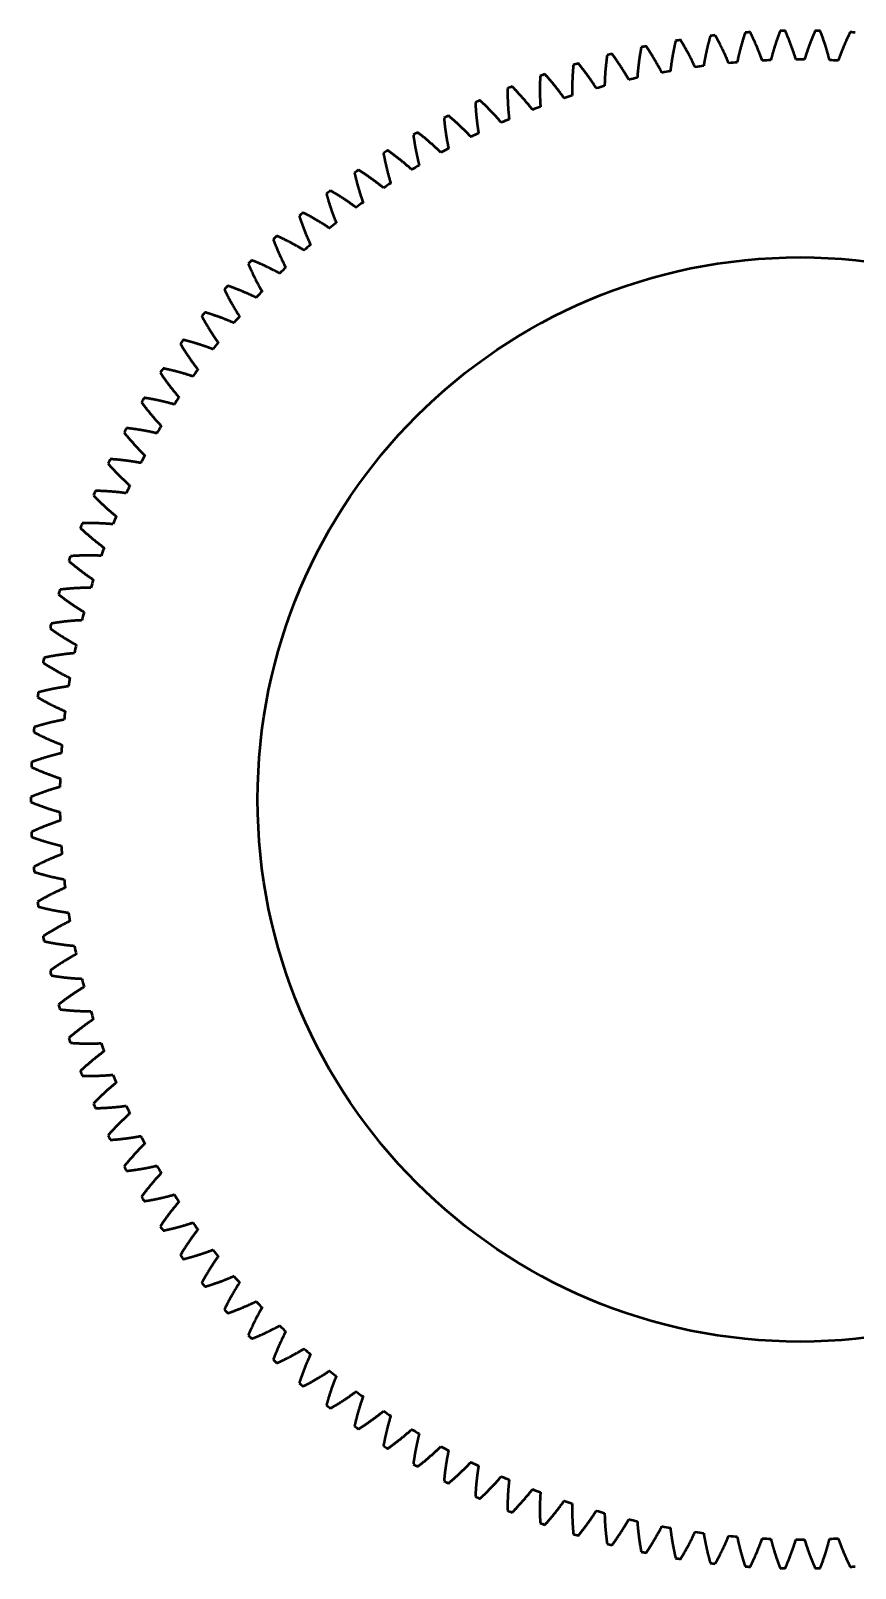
# Model space of a CAD drawing. Header units: millimetres. Extents: x 0 to 840, y 0 to 594.
# Drawn here: x 329.9 to 426.4, y 207 to 387 of the extents above; entities that cross this region are included whole.
import ezdxf

# ---------------------------------------------------------------- set-up
doc = ezdxf.new("R2010")
doc.units = ezdxf.units.MM
doc.header["$LTSCALE"] = 2
doc.layers.add('Visibile (ISO)', color=7, linetype='Continuous', lineweight=50)

msp = doc.modelspace()

# ---------------------------------------------------------------- linework, layer by layer
at = {"layer": 'Visibile (ISO)'}
msp.add_circle((420, 297), 63.5, dxfattribs=at)
for radius, start, end in [(90.05, 98.9427, 99.3182), (90.05, 96.334, 96.7095), (90.05, 93.7253, 94.1008), (90.05, 91.1166, 91.4921), (90.05, 88.5079, 88.8834), (90.05, 85.8992, 86.2747), (90.05, 104.1601, 104.5355), (90.05, 101.5514, 101.9268), (86.65, 92.2763, 92.9411), (86.65, 89.6676, 90.3324), (86.65, 87.0589, 87.7237), (90.05, 109.3775, 109.7529), (90.05, 106.7688, 107.1442), (86.65, 100.1024, 100.7672), (86.65, 97.4937, 98.1585), (86.65, 94.885, 95.5498), (90.05, 111.9862, 112.3616), (86.65, 105.3198, 105.9845), (86.65, 102.7111, 103.3759), (90.05, 114.5949, 114.9703), (86.65, 107.9285, 108.5932), (90.05, 117.2036, 117.579), (86.65, 113.1459, 113.8106), (86.65, 110.5372, 111.2019), (90.05, 119.8123, 120.1877), (86.65, 115.7546, 116.4193), (90.05, 122.421, 122.7964), (86.65, 118.3633, 119.028), (86.65, 120.972, 121.6367), (90.05, 125.0297, 125.4051), (86.65, 123.5807, 124.2454), (90.05, 127.6384, 128.0138), (90.05, 130.2471, 130.6225), (86.65, 126.1894, 126.8541), (86.65, 128.7981, 129.4628), (90.05, 132.8558, 133.2312), (86.65, 131.4068, 132.0715), (90.05, 135.4645, 135.8399), (86.65, 134.0155, 134.6802), (90.05, 138.0732, 138.4486), (86.65, 136.6241, 137.2889), (90.05, 140.6818, 141.0573), (86.65, 139.2328, 139.8976), (90.05, 143.2905, 143.666), (86.65, 141.8415, 142.5063), (90.05, 145.8992, 146.2747), (86.65, 144.4502, 145.115), (90.05, 148.5079, 148.8834), (86.65, 147.0589, 147.7237), (90.05, 151.1166, 151.4921), (86.65, 149.6676, 150.3324), (90.05, 153.7253, 154.1008), (86.65, 152.2763, 152.9411), (90.05, 156.334, 156.7095), (86.65, 154.885, 155.5498), (86.65, 157.4937, 158.1585), (90.05, 158.9427, 159.3182), (86.65, 160.1024, 160.7672), (90.05, 161.5514, 161.9268), (86.65, 162.7111, 163.3759), (90.05, 164.1601, 164.5355), (86.65, 165.3198, 165.9845), (90.05, 166.7688, 167.1442), (90.05, 169.3775, 169.7529), (86.65, 167.9285, 168.5932), (86.65, 170.5372, 171.2019), (90.05, 171.9862, 172.3616), (86.65, 173.1459, 173.8106), (90.05, 174.5949, 174.9703), (86.65, 175.7546, 176.4193), (90.05, 177.2036, 177.579), (86.65, 178.3633, 179.028), (90.05, 179.8123, 180.1877), (86.65, 180.972, 181.6367), (90.05, 182.421, 182.7964), (86.65, 183.5807, 184.2454), (90.05, 185.0297, 185.4051), (86.65, 186.1894, 186.8541), (90.05, 187.6384, 188.0138), (86.65, 188.7981, 189.4628), (90.05, 190.2471, 190.6225), (86.65, 191.4068, 192.0715), (90.05, 192.8558, 193.2312), (86.65, 194.0155, 194.6802), (90.05, 195.4645, 195.8399), (86.65, 196.6241, 197.2889), (90.05, 198.0732, 198.4486), (86.65, 199.2328, 199.8976), (90.05, 200.6818, 201.0573), (86.65, 201.8415, 202.5063), (90.05, 203.2905, 203.666), (86.65, 204.4502, 205.115), (90.05, 205.8992, 206.2747), (86.65, 207.0589, 207.7237), (90.05, 208.5079, 208.8834), (86.65, 209.6676, 210.3324), (90.05, 211.1166, 211.4921), (86.65, 212.2763, 212.9411), (90.05, 213.7253, 214.1008), (86.65, 214.885, 215.5498), (90.05, 216.334, 216.7095), (86.65, 217.4937, 218.1585), (90.05, 218.9427, 219.3182), (86.65, 220.1024, 220.7672), (86.65, 222.7111, 223.3759), (90.05, 221.5514, 221.9268), (90.05, 224.1601, 224.5355), (86.65, 225.3198, 225.9845), (86.65, 227.9285, 228.5932), (90.05, 226.7688, 227.1442), (86.65, 230.5372, 231.2019), (90.05, 229.3775, 229.7529), (86.65, 233.1459, 233.8106), (90.05, 231.9862, 232.3616), (86.65, 235.7546, 236.4193), (90.05, 234.5949, 234.9703), (86.65, 238.3633, 239.028), (90.05, 237.2036, 237.579), (86.65, 240.972, 241.6367), (90.05, 239.8123, 240.1877), (86.65, 243.5807, 244.2454), (90.05, 242.421, 242.7964), (86.65, 246.1894, 246.8541), (86.65, 248.7981, 249.4628), (90.05, 245.0297, 245.4051), (86.65, 251.4068, 252.0715), (90.05, 247.6384, 248.0138), (86.65, 254.0155, 254.6802), (86.65, 256.6241, 257.2889), (90.05, 250.2471, 250.6225), (90.05, 252.8558, 253.2312), (86.65, 259.2328, 259.8976), (86.65, 261.8415, 262.5063), (86.65, 264.4502, 265.115), (90.05, 255.4645, 255.8399), (90.05, 258.0732, 258.4486), (86.65, 267.0589, 267.7237), (86.65, 269.6676, 270.3324), (86.65, 272.2763, 272.9411), (90.05, 260.6818, 261.0573), (90.05, 263.2905, 263.666), (90.05, 265.8992, 266.2747), (90.05, 273.7253, 274.1008), (90.05, 268.5079, 268.8834), (90.05, 271.1166, 271.4921)]:
    msp.add_arc((420, 297), radius, start, end, dxfattribs=at)
for points, knots in [([(405.42, 385.86), (405.25, 385.12), (405.06, 384.23), (404.92, 383.34), (404.82, 382.45), (404.8, 382.31)], [0, 0, 0, 0, 0, 0.4208157, 0.5012693, 0.5012693, 0.5012693, 0.5012693, 0.5012693]), ([(407.7, 382.77), (407.64, 382.9), (407.27, 383.72), (406.85, 384.52), (406.4, 385.3), (406, 385.96)], [0.4987307, 0.4987307, 0.4987307, 0.4987307, 0.4987307, 0.5791843, 1, 1, 1, 1, 1]), ([(409.48, 386.44), (409.27, 385.7), (409.05, 384.82), (408.87, 383.94), (408.72, 383.05), (408.7, 382.91)], [0, 0, 0, 0, 0, 0.4208157, 0.5012693, 0.5012693, 0.5012693, 0.5012693, 0.5012693]), ([(411.62, 383.24), (411.57, 383.38), (411.23, 384.21), (410.85, 385.02), (410.43, 385.83), (410.07, 386.5)], [0.4987307, 0.4987307, 0.4987307, 0.4987307, 0.4987307, 0.5791843, 1, 1, 1, 1, 1]), ([(413.56, 386.82), (413.32, 386.1), (413.06, 385.23), (412.83, 384.35), (412.65, 383.48), (412.62, 383.34)], [0, 0, 0, 0, 0, 0.4208157, 0.5012693, 0.5012693, 0.5012693, 0.5012693, 0.5012693]), ([(415.55, 383.54), (415.51, 383.67), (415.21, 384.51), (414.87, 385.35), (414.49, 386.17), (414.15, 386.86)], [0.4987307, 0.4987307, 0.4987307, 0.4987307, 0.4987307, 0.5791843, 1, 1, 1, 1, 1]), ([(417.66, 387.02), (417.38, 386.31), (417.08, 385.45), (416.82, 384.59), (416.59, 383.72), (416.56, 383.58)], [0, 0, 0, 0, 0, 0.4208157, 0.5012693, 0.5012693, 0.5012693, 0.5012693, 0.5012693]), ([(419.5, 383.65), (419.46, 383.79), (419.19, 384.64), (418.89, 385.49), (418.55, 386.33), (418.25, 387.03)], [0.4987307, 0.4987307, 0.4987307, 0.4987307, 0.4987307, 0.5791843, 1, 1, 1, 1, 1]), ([(421.75, 387.03), (421.45, 386.33), (421.11, 385.49), (420.81, 384.64), (420.54, 383.79), (420.5, 383.65)], [0, 0, 0, 0, 0, 0.4208157, 0.5012693, 0.5012693, 0.5012693, 0.5012693, 0.5012693]), ([(423.44, 383.58), (423.41, 383.72), (423.18, 384.59), (422.92, 385.45), (422.62, 386.31), (422.34, 387.02)], [0.4987307, 0.4987307, 0.4987307, 0.4987307, 0.4987307, 0.5791843, 1, 1, 1, 1, 1]), ([(425.85, 386.86), (425.51, 386.17), (425.13, 385.35), (424.79, 384.51), (424.49, 383.67), (424.45, 383.54)], [0, 0, 0, 0, 0, 0.4208157, 0.5012693, 0.5012693, 0.5012693, 0.5012693, 0.5012693]), ([(397.4, 384.17), (397.29, 383.41), (397.19, 382.51), (397.13, 381.61), (397.11, 380.71), (397.11, 380.57)], [0, 0, 0, 0, 0, 0.4208157, 0.5012693, 0.5012693, 0.5012693, 0.5012693, 0.5012693]), ([(399.95, 381.3), (399.88, 381.42), (399.43, 382.2), (398.95, 382.96), (398.43, 383.7), (397.97, 384.32)], [0.4987307, 0.4987307, 0.4987307, 0.4987307, 0.4987307, 0.5791843, 1, 1, 1, 1, 1]), ([(401.39, 385.11), (401.25, 384.36), (401.11, 383.46), (401.01, 382.56), (400.94, 381.67), (400.93, 381.53)], [0, 0, 0, 0, 0, 0.4208157, 0.5012693, 0.5012693, 0.5012693, 0.5012693, 0.5012693]), ([(403.81, 382.12), (403.75, 382.25), (403.33, 383.05), (402.88, 383.83), (402.39, 384.59), (401.97, 385.23)], [0.4987307, 0.4987307, 0.4987307, 0.4987307, 0.4987307, 0.5791843, 1, 1, 1, 1, 1]), ([(389.57, 381.75), (389.53, 380.99), (389.51, 380.08), (389.53, 379.18), (389.59, 378.29), (389.6, 378.14)], [0, 0, 0, 0, 0, 0.4208157, 0.5012693, 0.5012693, 0.5012693, 0.5012693, 0.5012693]), ([(392.37, 379.13), (392.29, 379.25), (391.77, 379.98), (391.22, 380.69), (390.63, 381.38), (390.12, 381.95)], [0.4987307, 0.4987307, 0.4987307, 0.4987307, 0.4987307, 0.5791843, 1, 1, 1, 1, 1]), ([(393.45, 383.05), (393.38, 382.29), (393.32, 381.38), (393.3, 380.48), (393.32, 379.59), (393.33, 379.44)], [0, 0, 0, 0, 0, 0.4208157, 0.5012693, 0.5012693, 0.5012693, 0.5012693, 0.5012693]), ([(396.14, 380.3), (396.06, 380.42), (395.58, 381.17), (395.06, 381.91), (394.5, 382.63), (394.02, 383.22)], [0.4987307, 0.4987307, 0.4987307, 0.4987307, 0.4987307, 0.5791843, 1, 1, 1, 1, 1]), ([(385.74, 380.28), (385.74, 379.52), (385.76, 378.61), (385.82, 377.71), (385.92, 376.82), (385.94, 376.68)], [0, 0, 0, 0, 0, 0.4208157, 0.5012693, 0.5012693, 0.5012693, 0.5012693, 0.5012693]), ([(388.66, 377.78), (388.58, 377.9), (388.02, 378.61), (387.44, 379.29), (386.82, 379.96), (386.29, 380.5)], [0.4987307, 0.4987307, 0.4987307, 0.4987307, 0.4987307, 0.5791843, 1, 1, 1, 1, 1]), ([(381.98, 378.63), (382.02, 377.87), (382.08, 376.96), (382.19, 376.07), (382.33, 375.18), (382.35, 375.04)], [0, 0, 0, 0, 0, 0.4208157, 0.5012693, 0.5012693, 0.5012693, 0.5012693, 0.5012693]), ([(385.02, 376.27), (384.93, 376.38), (384.34, 377.07), (383.73, 377.72), (383.08, 378.36), (382.52, 378.88)], [0.4987307, 0.4987307, 0.4987307, 0.4987307, 0.4987307, 0.5791843, 1, 1, 1, 1, 1]), ([(378.31, 376.82), (378.38, 376.06), (378.48, 375.16), (378.63, 374.27), (378.81, 373.39), (378.84, 373.25)], [0, 0, 0, 0, 0, 0.4208157, 0.5012693, 0.5012693, 0.5012693, 0.5012693, 0.5012693]), ([(381.45, 374.6), (381.35, 374.71), (380.74, 375.36), (380.09, 375.99), (379.42, 376.6), (378.83, 377.09)], [0.4987307, 0.4987307, 0.4987307, 0.4987307, 0.4987307, 0.5791843, 1, 1, 1, 1, 1]), ([(374.72, 374.84), (374.82, 374.08), (374.97, 373.18), (375.15, 372.3), (375.37, 371.43), (375.41, 371.3)], [0, 0, 0, 0, 0, 0.4208157, 0.5012693, 0.5012693, 0.5012693, 0.5012693, 0.5012693]), ([(377.95, 372.77), (377.85, 372.87), (377.21, 373.49), (376.54, 374.09), (375.83, 374.67), (375.23, 375.13)], [0.4987307, 0.4987307, 0.4987307, 0.4987307, 0.4987307, 0.5791843, 1, 1, 1, 1, 1]), ([(374.55, 370.77), (374.44, 370.87), (373.77, 371.46), (373.07, 372.03), (372.35, 372.57), (371.72, 373.02)], [0.4987307, 0.4987307, 0.4987307, 0.4987307, 0.4987307, 0.5791843, 1, 1, 1, 1, 1]), ([(371.22, 372.7), (371.36, 371.95), (371.55, 371.06), (371.77, 370.18), (372.03, 369.33), (372.07, 369.19)], [0, 0, 0, 0, 0, 0.4208157, 0.5012693, 0.5012693, 0.5012693, 0.5012693, 0.5012693]), ([(367.83, 370.4), (368, 369.65), (368.23, 368.77), (368.49, 367.91), (368.79, 367.07), (368.84, 366.93)], [0, 0, 0, 0, 0, 0.4208157, 0.5012693, 0.5012693, 0.5012693, 0.5012693, 0.5012693]), ([(371.24, 368.63), (371.13, 368.72), (370.43, 369.28), (369.71, 369.82), (368.95, 370.33), (368.31, 370.74)], [0.4987307, 0.4987307, 0.4987307, 0.4987307, 0.4987307, 0.5791843, 1, 1, 1, 1, 1]), ([(364.54, 367.95), (364.75, 367.21), (365.01, 366.34), (365.32, 365.49), (365.65, 364.66), (365.71, 364.53)], [0, 0, 0, 0, 0, 0.4208157, 0.5012693, 0.5012693, 0.5012693, 0.5012693, 0.5012693]), ([(368.03, 366.33), (367.91, 366.42), (367.19, 366.95), (366.45, 367.46), (365.67, 367.93), (365.01, 368.31)], [0.4987307, 0.4987307, 0.4987307, 0.4987307, 0.4987307, 0.5791843, 1, 1, 1, 1, 1]), ([(364.93, 363.9), (364.81, 363.98), (364.06, 364.48), (363.29, 364.95), (362.5, 365.38), (361.82, 365.73)], [0.4987307, 0.4987307, 0.4987307, 0.4987307, 0.4987307, 0.5791843, 1, 1, 1, 1, 1]), ([(361.37, 365.35), (361.61, 364.62), (361.91, 363.77), (362.25, 362.93), (362.63, 362.12), (362.69, 361.99)], [0, 0, 0, 0, 0, 0.4208157, 0.5012693, 0.5012693, 0.5012693, 0.5012693, 0.5012693]), ([(358.32, 362.61), (358.59, 361.9), (358.94, 361.06), (359.31, 360.24), (359.72, 359.44), (359.79, 359.31)], [0, 0, 0, 0, 0, 0.4208157, 0.5012693, 0.5012693, 0.5012693, 0.5012693, 0.5012693]), ([(361.94, 361.32), (361.82, 361.4), (361.05, 361.86), (360.26, 362.29), (359.45, 362.69), (358.75, 363.01)], [0.4987307, 0.4987307, 0.4987307, 0.4987307, 0.4987307, 0.5791843, 1, 1, 1, 1, 1]), ([(359.07, 358.61), (358.95, 358.68), (358.16, 359.11), (357.35, 359.51), (356.52, 359.87), (355.81, 360.16)], [0.4987307, 0.4987307, 0.4987307, 0.4987307, 0.4987307, 0.5791843, 1, 1, 1, 1, 1]), ([(355.4, 359.74), (355.7, 359.03), (356.08, 358.21), (356.5, 357.41), (356.94, 356.63), (357.02, 356.51)], [0, 0, 0, 0, 0, 0.4208157, 0.5012693, 0.5012693, 0.5012693, 0.5012693, 0.5012693]), ([(352.61, 356.73), (352.94, 356.04), (353.36, 355.24), (353.81, 354.46), (354.3, 353.7), (354.37, 353.58)], [0, 0, 0, 0, 0, 0.4208157, 0.5012693, 0.5012693, 0.5012693, 0.5012693, 0.5012693]), ([(356.33, 355.77), (356.2, 355.84), (355.4, 356.23), (354.57, 356.59), (353.72, 356.92), (353, 357.17)], [0.4987307, 0.4987307, 0.4987307, 0.4987307, 0.4987307, 0.5791843, 1, 1, 1, 1, 1]), ([(349.96, 353.6), (350.33, 352.93), (350.78, 352.14), (351.27, 351.39), (351.78, 350.65), (351.87, 350.54)], [0, 0, 0, 0, 0, 0.4208157, 0.5012693, 0.5012693, 0.5012693, 0.5012693, 0.5012693]), ([(353.72, 352.82), (353.59, 352.87), (352.77, 353.23), (351.93, 353.55), (351.06, 353.84), (350.33, 354.06)], [0.4987307, 0.4987307, 0.4987307, 0.4987307, 0.4987307, 0.5791843, 1, 1, 1, 1, 1]), ([(347.46, 350.36), (347.85, 349.7), (348.34, 348.94), (348.86, 348.2), (349.41, 347.49), (349.5, 347.38)], [0, 0, 0, 0, 0, 0.4208157, 0.5012693, 0.5012693, 0.5012693, 0.5012693, 0.5012693]), ([(351.25, 349.74), (351.12, 349.79), (350.28, 350.11), (349.42, 350.39), (348.55, 350.64), (347.81, 350.83)], [0.4987307, 0.4987307, 0.4987307, 0.4987307, 0.4987307, 0.5791843, 1, 1, 1, 1, 1]), ([(345.1, 347), (345.53, 346.36), (346.05, 345.62), (346.61, 344.91), (347.19, 344.23), (347.28, 344.12)], [0, 0, 0, 0, 0, 0.4208157, 0.5012693, 0.5012693, 0.5012693, 0.5012693, 0.5012693]), ([(348.92, 346.56), (348.78, 346.6), (347.93, 346.88), (347.07, 347.13), (346.18, 347.33), (345.43, 347.49)], [0.4987307, 0.4987307, 0.4987307, 0.4987307, 0.4987307, 0.5791843, 1, 1, 1, 1, 1]), ([(346.74, 343.27), (346.6, 343.31), (345.74, 343.55), (344.86, 343.76), (343.97, 343.92), (343.21, 344.04)], [0.4987307, 0.4987307, 0.4987307, 0.4987307, 0.4987307, 0.5791843, 1, 1, 1, 1, 1]), ([(342.9, 343.54), (343.36, 342.92), (343.92, 342.21), (344.5, 341.52), (345.11, 340.86), (345.21, 340.76)], [0, 0, 0, 0, 0, 0.4208157, 0.5012693, 0.5012693, 0.5012693, 0.5012693, 0.5012693]), ([(344.71, 339.89), (344.57, 339.92), (343.7, 340.12), (342.81, 340.29), (341.91, 340.41), (341.15, 340.5)], [0.4987307, 0.4987307, 0.4987307, 0.4987307, 0.4987307, 0.5791843, 1, 1, 1, 1, 1]), ([(340.87, 339.98), (341.35, 339.39), (341.94, 338.7), (342.55, 338.04), (343.19, 337.41), (343.3, 337.31)], [0, 0, 0, 0, 0, 0.4208157, 0.5012693, 0.5012693, 0.5012693, 0.5012693, 0.5012693]), ([(342.83, 336.42), (342.69, 336.44), (341.81, 336.6), (340.92, 336.73), (340.02, 336.81), (339.25, 336.86)], [0.4987307, 0.4987307, 0.4987307, 0.4987307, 0.4987307, 0.5791843, 1, 1, 1, 1, 1]), ([(338.99, 336.33), (339.5, 335.76), (340.12, 335.1), (340.77, 334.47), (341.43, 333.87), (341.54, 333.78)], [0, 0, 0, 0, 0, 0.4208157, 0.5012693, 0.5012693, 0.5012693, 0.5012693, 0.5012693]), ([(341.12, 332.86), (340.98, 332.89), (340.09, 333.01), (339.19, 333.09), (338.29, 333.13), (337.52, 333.15)], [0.4987307, 0.4987307, 0.4987307, 0.4987307, 0.4987307, 0.5791843, 1, 1, 1, 1, 1]), ([(337.29, 332.61), (337.82, 332.06), (338.47, 331.42), (339.14, 330.82), (339.84, 330.26), (339.95, 330.17)], [0, 0, 0, 0, 0, 0.4208157, 0.5012693, 0.5012693, 0.5012693, 0.5012693, 0.5012693]), ([(335.75, 328.8), (336.31, 328.28), (336.99, 327.68), (337.69, 327.11), (338.41, 326.58), (338.52, 326.49)], [0, 0, 0, 0, 0, 0.4208157, 0.5012693, 0.5012693, 0.5012693, 0.5012693, 0.5012693]), ([(339.57, 329.24), (339.43, 329.25), (338.54, 329.33), (337.63, 329.37), (336.73, 329.37), (335.96, 329.36)], [0.4987307, 0.4987307, 0.4987307, 0.4987307, 0.4987307, 0.5791843, 1, 1, 1, 1, 1]), ([(334.39, 324.94), (334.97, 324.44), (335.68, 323.87), (336.4, 323.33), (337.15, 322.83), (337.26, 322.75)], [0, 0, 0, 0, 0, 0.4208157, 0.5012693, 0.5012693, 0.5012693, 0.5012693, 0.5012693]), ([(338.19, 325.54), (338.04, 325.55), (337.15, 325.59), (336.25, 325.59), (335.34, 325.55), (334.58, 325.5)], [0.4987307, 0.4987307, 0.4987307, 0.4987307, 0.4987307, 0.5791843, 1, 1, 1, 1, 1]), ([(333.21, 321.01), (333.81, 320.54), (334.54, 320), (335.29, 319.5), (336.06, 319.03), (336.18, 318.96)], [0, 0, 0, 0, 0, 0.4208157, 0.5012693, 0.5012693, 0.5012693, 0.5012693, 0.5012693]), ([(336.97, 321.79), (336.83, 321.79), (335.93, 321.79), (335.03, 321.75), (334.13, 321.67), (333.37, 321.58)], [0.4987307, 0.4987307, 0.4987307, 0.4987307, 0.4987307, 0.5791843, 1, 1, 1, 1, 1]), ([(332.21, 317.04), (332.83, 316.59), (333.58, 316.09), (334.35, 315.62), (335.14, 315.19), (335.27, 315.12)], [0, 0, 0, 0, 0, 0.4208157, 0.5012693, 0.5012693, 0.5012693, 0.5012693, 0.5012693]), ([(335.93, 317.99), (335.79, 317.98), (334.89, 317.94), (333.99, 317.86), (333.09, 317.73), (332.34, 317.61)], [0.4987307, 0.4987307, 0.4987307, 0.4987307, 0.4987307, 0.5791843, 1, 1, 1, 1, 1]), ([(335.06, 314.14), (334.92, 314.12), (334.03, 314.04), (333.13, 313.92), (332.24, 313.76), (331.49, 313.6)], [0.4987307, 0.4987307, 0.4987307, 0.4987307, 0.4987307, 0.5791843, 1, 1, 1, 1, 1]), ([(331.38, 313.02), (332.03, 312.61), (332.81, 312.14), (333.6, 311.7), (334.4, 311.31), (334.53, 311.25)], [0, 0, 0, 0, 0, 0.4208157, 0.5012693, 0.5012693, 0.5012693, 0.5012693, 0.5012693]), ([(334.37, 310.25), (334.23, 310.23), (333.34, 310.11), (332.45, 309.95), (331.57, 309.74), (330.83, 309.55)], [0.4987307, 0.4987307, 0.4987307, 0.4987307, 0.4987307, 0.5791843, 1, 1, 1, 1, 1]), ([(330.75, 308.97), (331.41, 308.59), (332.21, 308.15), (333.02, 307.76), (333.84, 307.4), (333.97, 307.34)], [0, 0, 0, 0, 0, 0.4208157, 0.5012693, 0.5012693, 0.5012693, 0.5012693, 0.5012693]), ([(333.86, 306.34), (333.71, 306.32), (332.83, 306.15), (331.95, 305.95), (331.08, 305.71), (330.35, 305.48)], [0.4987307, 0.4987307, 0.4987307, 0.4987307, 0.4987307, 0.5791843, 1, 1, 1, 1, 1]), ([(330.29, 304.9), (330.97, 304.54), (331.79, 304.14), (332.62, 303.79), (333.45, 303.46), (333.59, 303.41)], [0, 0, 0, 0, 0, 0.4208157, 0.5012693, 0.5012693, 0.5012693, 0.5012693, 0.5012693]), ([(330.03, 300.8), (330.72, 300.48), (331.56, 300.12), (332.4, 299.8), (333.25, 299.52), (333.39, 299.47)], [0, 0, 0, 0, 0, 0.4208157, 0.5012693, 0.5012693, 0.5012693, 0.5012693, 0.5012693]), ([(333.52, 302.41), (333.38, 302.38), (332.51, 302.18), (331.64, 301.93), (330.78, 301.65), (330.06, 301.39)], [0.4987307, 0.4987307, 0.4987307, 0.4987307, 0.4987307, 0.5791843, 1, 1, 1, 1, 1]), ([(333.36, 298.47), (333.22, 298.43), (332.36, 298.19), (331.51, 297.91), (330.66, 297.58), (329.95, 297.3)], [0.4987307, 0.4987307, 0.4987307, 0.4987307, 0.4987307, 0.5791843, 1, 1, 1, 1, 1]), ([(329.95, 296.7), (330.66, 296.42), (331.51, 296.09), (332.36, 295.81), (333.22, 295.57), (333.36, 295.53)], [0, 0, 0, 0, 0, 0.4208157, 0.5012693, 0.5012693, 0.5012693, 0.5012693, 0.5012693]), ([(333.39, 294.53), (333.25, 294.48), (332.4, 294.2), (331.56, 293.88), (330.72, 293.52), (330.03, 293.2)], [0.4987307, 0.4987307, 0.4987307, 0.4987307, 0.4987307, 0.5791843, 1, 1, 1, 1, 1]), ([(330.06, 292.61), (330.78, 292.35), (331.64, 292.07), (332.51, 291.82), (333.38, 291.62), (333.52, 291.59)], [0, 0, 0, 0, 0, 0.4208157, 0.5012693, 0.5012693, 0.5012693, 0.5012693, 0.5012693]), ([(333.59, 290.59), (333.45, 290.54), (332.62, 290.21), (331.79, 289.86), (330.97, 289.46), (330.29, 289.1)], [0.4987307, 0.4987307, 0.4987307, 0.4987307, 0.4987307, 0.5791843, 1, 1, 1, 1, 1]), ([(330.35, 288.52), (331.08, 288.29), (331.95, 288.05), (332.83, 287.85), (333.71, 287.68), (333.86, 287.66)], [0, 0, 0, 0, 0, 0.4208157, 0.5012693, 0.5012693, 0.5012693, 0.5012693, 0.5012693]), ([(333.97, 286.66), (333.84, 286.6), (333.02, 286.24), (332.21, 285.85), (331.41, 285.41), (330.75, 285.03)], [0.4987307, 0.4987307, 0.4987307, 0.4987307, 0.4987307, 0.5791843, 1, 1, 1, 1, 1]), ([(330.83, 284.45), (331.57, 284.26), (332.45, 284.05), (333.34, 283.89), (334.23, 283.77), (334.37, 283.75)], [0, 0, 0, 0, 0, 0.4208157, 0.5012693, 0.5012693, 0.5012693, 0.5012693, 0.5012693]), ([(334.53, 282.75), (334.4, 282.69), (333.6, 282.3), (332.81, 281.86), (332.03, 281.39), (331.38, 280.98)], [0.4987307, 0.4987307, 0.4987307, 0.4987307, 0.4987307, 0.5791843, 1, 1, 1, 1, 1]), ([(331.49, 280.4), (332.24, 280.24), (333.13, 280.08), (334.03, 279.96), (334.92, 279.88), (335.06, 279.86)], [0, 0, 0, 0, 0, 0.4208157, 0.5012693, 0.5012693, 0.5012693, 0.5012693, 0.5012693]), ([(335.27, 278.88), (335.14, 278.81), (334.35, 278.38), (333.58, 277.91), (332.83, 277.41), (332.21, 276.96)], [0.4987307, 0.4987307, 0.4987307, 0.4987307, 0.4987307, 0.5791843, 1, 1, 1, 1, 1]), ([(332.34, 276.39), (333.09, 276.27), (333.99, 276.14), (334.89, 276.06), (335.79, 276.02), (335.93, 276.01)], [0, 0, 0, 0, 0, 0.4208157, 0.5012693, 0.5012693, 0.5012693, 0.5012693, 0.5012693]), ([(336.18, 275.04), (336.06, 274.97), (335.29, 274.5), (334.54, 274), (333.81, 273.46), (333.21, 272.99)], [0.4987307, 0.4987307, 0.4987307, 0.4987307, 0.4987307, 0.5791843, 1, 1, 1, 1, 1]), ([(333.37, 272.42), (334.13, 272.33), (335.03, 272.25), (335.93, 272.21), (336.83, 272.21), (336.97, 272.21)], [0, 0, 0, 0, 0, 0.4208157, 0.5012693, 0.5012693, 0.5012693, 0.5012693, 0.5012693]), ([(337.26, 271.25), (337.15, 271.17), (336.4, 270.67), (335.68, 270.13), (334.97, 269.56), (334.39, 269.06)], [0.4987307, 0.4987307, 0.4987307, 0.4987307, 0.4987307, 0.5791843, 1, 1, 1, 1, 1]), ([(334.58, 268.5), (335.34, 268.45), (336.25, 268.41), (337.15, 268.41), (338.04, 268.45), (338.19, 268.46)], [0, 0, 0, 0, 0, 0.4208157, 0.5012693, 0.5012693, 0.5012693, 0.5012693, 0.5012693]), ([(338.52, 267.51), (338.41, 267.42), (337.69, 266.89), (336.99, 266.32), (336.31, 265.72), (335.75, 265.2)], [0.4987307, 0.4987307, 0.4987307, 0.4987307, 0.4987307, 0.5791843, 1, 1, 1, 1, 1]), ([(335.96, 264.64), (336.73, 264.63), (337.63, 264.63), (338.54, 264.67), (339.43, 264.75), (339.57, 264.76)], [0, 0, 0, 0, 0, 0.4208157, 0.5012693, 0.5012693, 0.5012693, 0.5012693, 0.5012693]), ([(339.95, 263.83), (339.84, 263.74), (339.14, 263.18), (338.47, 262.58), (337.82, 261.94), (337.29, 261.39)], [0.4987307, 0.4987307, 0.4987307, 0.4987307, 0.4987307, 0.5791843, 1, 1, 1, 1, 1]), ([(337.52, 260.85), (338.29, 260.87), (339.19, 260.91), (340.09, 260.99), (340.98, 261.11), (341.12, 261.14)], [0, 0, 0, 0, 0, 0.4208157, 0.5012693, 0.5012693, 0.5012693, 0.5012693, 0.5012693]), ([(341.54, 260.22), (341.43, 260.13), (340.77, 259.53), (340.12, 258.9), (339.5, 258.24), (338.99, 257.67)], [0.4987307, 0.4987307, 0.4987307, 0.4987307, 0.4987307, 0.5791843, 1, 1, 1, 1, 1]), ([(339.25, 257.14), (340.02, 257.19), (340.92, 257.27), (341.81, 257.4), (342.69, 257.56), (342.83, 257.58)], [0, 0, 0, 0, 0, 0.4208157, 0.5012693, 0.5012693, 0.5012693, 0.5012693, 0.5012693]), ([(343.3, 256.69), (343.19, 256.59), (342.55, 255.96), (341.94, 255.3), (341.35, 254.61), (340.87, 254.02)], [0.4987307, 0.4987307, 0.4987307, 0.4987307, 0.4987307, 0.5791843, 1, 1, 1, 1, 1]), ([(341.15, 253.5), (341.91, 253.59), (342.81, 253.71), (343.7, 253.88), (344.57, 254.08), (344.71, 254.11)], [0, 0, 0, 0, 0, 0.4208157, 0.5012693, 0.5012693, 0.5012693, 0.5012693, 0.5012693]), ([(345.21, 253.24), (345.11, 253.14), (344.5, 252.48), (343.92, 251.79), (343.36, 251.08), (342.9, 250.46)], [0.4987307, 0.4987307, 0.4987307, 0.4987307, 0.4987307, 0.5791843, 1, 1, 1, 1, 1]), ([(343.21, 249.96), (343.97, 250.08), (344.86, 250.24), (345.74, 250.45), (346.6, 250.69), (346.74, 250.73)], [0, 0, 0, 0, 0, 0.4208157, 0.5012693, 0.5012693, 0.5012693, 0.5012693, 0.5012693]), ([(347.28, 249.88), (347.19, 249.77), (346.61, 249.09), (346.05, 248.38), (345.53, 247.64), (345.1, 247)], [0.4987307, 0.4987307, 0.4987307, 0.4987307, 0.4987307, 0.5791843, 1, 1, 1, 1, 1]), ([(345.43, 246.51), (346.18, 246.67), (347.07, 246.87), (347.93, 247.12), (348.78, 247.4), (348.92, 247.44)], [0, 0, 0, 0, 0, 0.4208157, 0.5012693, 0.5012693, 0.5012693, 0.5012693, 0.5012693]), ([(349.5, 246.62), (349.41, 246.51), (348.86, 245.8), (348.34, 245.06), (347.85, 244.3), (347.46, 243.64)], [0.4987307, 0.4987307, 0.4987307, 0.4987307, 0.4987307, 0.5791843, 1, 1, 1, 1, 1]), ([(347.81, 243.17), (348.55, 243.36), (349.42, 243.61), (350.28, 243.89), (351.12, 244.21), (351.25, 244.26)], [0, 0, 0, 0, 0, 0.4208157, 0.5012693, 0.5012693, 0.5012693, 0.5012693, 0.5012693]), ([(351.87, 243.46), (351.78, 243.35), (351.27, 242.61), (350.78, 241.86), (350.33, 241.07), (349.96, 240.4)], [0.4987307, 0.4987307, 0.4987307, 0.4987307, 0.4987307, 0.5791843, 1, 1, 1, 1, 1]), ([(350.33, 239.94), (351.06, 240.16), (351.93, 240.45), (352.77, 240.77), (353.59, 241.13), (353.72, 241.18)], [0, 0, 0, 0, 0, 0.4208157, 0.5012693, 0.5012693, 0.5012693, 0.5012693, 0.5012693]), ([(354.37, 240.42), (354.3, 240.3), (353.81, 239.54), (353.36, 238.76), (352.94, 237.96), (352.61, 237.27)], [0.4987307, 0.4987307, 0.4987307, 0.4987307, 0.4987307, 0.5791843, 1, 1, 1, 1, 1]), ([(353, 236.83), (353.72, 237.08), (354.57, 237.41), (355.4, 237.77), (356.2, 238.16), (356.33, 238.23)], [0, 0, 0, 0, 0, 0.4208157, 0.5012693, 0.5012693, 0.5012693, 0.5012693, 0.5012693]), ([(357.02, 237.49), (356.94, 237.37), (356.5, 236.59), (356.08, 235.79), (355.7, 234.97), (355.4, 234.26)], [0.4987307, 0.4987307, 0.4987307, 0.4987307, 0.4987307, 0.5791843, 1, 1, 1, 1, 1]), ([(355.81, 233.84), (356.52, 234.13), (357.35, 234.49), (358.16, 234.89), (358.95, 235.32), (359.07, 235.39)], [0, 0, 0, 0, 0, 0.4208157, 0.5012693, 0.5012693, 0.5012693, 0.5012693, 0.5012693]), ([(359.79, 234.69), (359.72, 234.56), (359.31, 233.76), (358.94, 232.94), (358.59, 232.1), (358.32, 231.39)], [0.4987307, 0.4987307, 0.4987307, 0.4987307, 0.4987307, 0.5791843, 1, 1, 1, 1, 1]), ([(358.75, 230.99), (359.45, 231.31), (360.26, 231.71), (361.05, 232.14), (361.82, 232.6), (361.94, 232.68)], [0, 0, 0, 0, 0, 0.4208157, 0.5012693, 0.5012693, 0.5012693, 0.5012693, 0.5012693]), ([(362.69, 232.01), (362.63, 231.88), (362.25, 231.07), (361.91, 230.23), (361.61, 229.38), (361.37, 228.65)], [0.4987307, 0.4987307, 0.4987307, 0.4987307, 0.4987307, 0.5791843, 1, 1, 1, 1, 1]), ([(361.82, 228.27), (362.5, 228.62), (363.29, 229.05), (364.06, 229.52), (364.81, 230.02), (364.93, 230.1)], [0, 0, 0, 0, 0, 0.4208157, 0.5012693, 0.5012693, 0.5012693, 0.5012693, 0.5012693]), ([(365.71, 229.47), (365.65, 229.34), (365.32, 228.51), (365.01, 227.66), (364.75, 226.79), (364.54, 226.05)], [0.4987307, 0.4987307, 0.4987307, 0.4987307, 0.4987307, 0.5791843, 1, 1, 1, 1, 1]), ([(365.01, 225.69), (365.67, 226.07), (366.45, 226.54), (367.19, 227.05), (367.91, 227.58), (368.03, 227.67)], [0, 0, 0, 0, 0, 0.4208157, 0.5012693, 0.5012693, 0.5012693, 0.5012693, 0.5012693]), ([(368.84, 227.07), (368.79, 226.93), (368.49, 226.09), (368.23, 225.23), (368, 224.35), (367.83, 223.6)], [0.4987307, 0.4987307, 0.4987307, 0.4987307, 0.4987307, 0.5791843, 1, 1, 1, 1, 1]), ([(368.31, 223.26), (368.95, 223.67), (369.71, 224.18), (370.43, 224.72), (371.13, 225.28), (371.24, 225.37)], [0, 0, 0, 0, 0, 0.4208157, 0.5012693, 0.5012693, 0.5012693, 0.5012693, 0.5012693]), ([(372.07, 224.81), (372.03, 224.67), (371.77, 223.82), (371.55, 222.94), (371.36, 222.05), (371.22, 221.3)], [0.4987307, 0.4987307, 0.4987307, 0.4987307, 0.4987307, 0.5791843, 1, 1, 1, 1, 1]), ([(371.72, 220.98), (372.35, 221.43), (373.07, 221.97), (373.77, 222.54), (374.44, 223.13), (374.55, 223.23)], [0, 0, 0, 0, 0, 0.4208157, 0.5012693, 0.5012693, 0.5012693, 0.5012693, 0.5012693]), ([(375.41, 222.7), (375.37, 222.57), (375.15, 221.7), (374.97, 220.82), (374.82, 219.92), (374.72, 219.16)], [0.4987307, 0.4987307, 0.4987307, 0.4987307, 0.4987307, 0.5791843, 1, 1, 1, 1, 1]), ([(375.23, 218.87), (375.83, 219.33), (376.54, 219.91), (377.21, 220.51), (377.85, 221.13), (377.95, 221.23)], [0, 0, 0, 0, 0, 0.4208157, 0.5012693, 0.5012693, 0.5012693, 0.5012693, 0.5012693]), ([(378.84, 220.75), (378.81, 220.61), (378.63, 219.73), (378.48, 218.84), (378.38, 217.94), (378.31, 217.18)], [0.4987307, 0.4987307, 0.4987307, 0.4987307, 0.4987307, 0.5791843, 1, 1, 1, 1, 1]), ([(378.83, 216.91), (379.42, 217.4), (380.09, 218.01), (380.74, 218.64), (381.35, 219.29), (381.45, 219.4)], [0, 0, 0, 0, 0, 0.4208157, 0.5012693, 0.5012693, 0.5012693, 0.5012693, 0.5012693]), ([(382.35, 218.96), (382.33, 218.82), (382.19, 217.93), (382.08, 217.04), (382.02, 216.13), (381.98, 215.37)], [0.4987307, 0.4987307, 0.4987307, 0.4987307, 0.4987307, 0.5791843, 1, 1, 1, 1, 1]), ([(382.52, 215.12), (383.08, 215.64), (383.73, 216.28), (384.34, 216.93), (384.93, 217.62), (385.02, 217.73)], [0, 0, 0, 0, 0, 0.4208157, 0.5012693, 0.5012693, 0.5012693, 0.5012693, 0.5012693]), ([(385.94, 217.32), (385.92, 217.18), (385.82, 216.29), (385.76, 215.39), (385.74, 214.48), (385.74, 213.72)], [0.4987307, 0.4987307, 0.4987307, 0.4987307, 0.4987307, 0.5791843, 1, 1, 1, 1, 1]), ([(386.29, 213.5), (386.82, 214.04), (387.44, 214.71), (388.02, 215.39), (388.58, 216.1), (388.66, 216.22)], [0, 0, 0, 0, 0, 0.4208157, 0.5012693, 0.5012693, 0.5012693, 0.5012693, 0.5012693]), ([(389.6, 215.86), (389.59, 215.71), (389.53, 214.82), (389.51, 213.92), (389.53, 213.01), (389.57, 212.25)], [0.4987307, 0.4987307, 0.4987307, 0.4987307, 0.4987307, 0.5791843, 1, 1, 1, 1, 1]), ([(390.12, 212.05), (390.63, 212.62), (391.22, 213.31), (391.77, 214.02), (392.29, 214.75), (392.37, 214.87)], [0, 0, 0, 0, 0, 0.4208157, 0.5012693, 0.5012693, 0.5012693, 0.5012693, 0.5012693]), ([(393.33, 214.56), (393.32, 214.41), (393.3, 213.52), (393.32, 212.62), (393.38, 211.71), (393.45, 210.95)], [0.4987307, 0.4987307, 0.4987307, 0.4987307, 0.4987307, 0.5791843, 1, 1, 1, 1, 1]), ([(394.02, 210.78), (394.5, 211.37), (395.06, 212.09), (395.58, 212.83), (396.06, 213.58), (396.14, 213.7)], [0, 0, 0, 0, 0, 0.4208157, 0.5012693, 0.5012693, 0.5012693, 0.5012693, 0.5012693]), ([(397.11, 213.43), (397.11, 213.29), (397.13, 212.39), (397.19, 211.49), (397.29, 210.59), (397.4, 209.83)], [0.4987307, 0.4987307, 0.4987307, 0.4987307, 0.4987307, 0.5791843, 1, 1, 1, 1, 1]), ([(397.97, 209.68), (398.43, 210.3), (398.95, 211.04), (399.43, 211.8), (399.88, 212.58), (399.95, 212.7)], [0, 0, 0, 0, 0, 0.4208157, 0.5012693, 0.5012693, 0.5012693, 0.5012693, 0.5012693]), ([(400.93, 212.47), (400.94, 212.33), (401.01, 211.44), (401.11, 210.54), (401.25, 209.64), (401.39, 208.89)], [0.4987307, 0.4987307, 0.4987307, 0.4987307, 0.4987307, 0.5791843, 1, 1, 1, 1, 1]), ([(401.97, 208.77), (402.39, 209.41), (402.88, 210.17), (403.33, 210.95), (403.75, 211.75), (403.81, 211.88)], [0, 0, 0, 0, 0, 0.4208157, 0.5012693, 0.5012693, 0.5012693, 0.5012693, 0.5012693]), ([(404.8, 211.69), (404.82, 211.55), (404.92, 210.66), (405.06, 209.77), (405.25, 208.88), (405.42, 208.14)], [0.4987307, 0.4987307, 0.4987307, 0.4987307, 0.4987307, 0.5791843, 1, 1, 1, 1, 1]), ([(406, 208.04), (406.4, 208.7), (406.85, 209.48), (407.27, 210.28), (407.64, 211.1), (407.7, 211.23)], [0, 0, 0, 0, 0, 0.4208157, 0.5012693, 0.5012693, 0.5012693, 0.5012693, 0.5012693]), ([(408.7, 211.09), (408.72, 210.95), (408.87, 210.06), (409.05, 209.18), (409.27, 208.3), (409.48, 207.56)], [0.4987307, 0.4987307, 0.4987307, 0.4987307, 0.4987307, 0.5791843, 1, 1, 1, 1, 1]), ([(410.07, 207.5), (410.43, 208.17), (410.85, 208.98), (411.23, 209.79), (411.57, 210.62), (411.62, 210.76)], [0, 0, 0, 0, 0, 0.4208157, 0.5012693, 0.5012693, 0.5012693, 0.5012693, 0.5012693]), ([(412.62, 210.66), (412.65, 210.52), (412.83, 209.65), (413.06, 208.77), (413.32, 207.9), (413.56, 207.18)], [0.4987307, 0.4987307, 0.4987307, 0.4987307, 0.4987307, 0.5791843, 1, 1, 1, 1, 1]), ([(414.15, 207.14), (414.49, 207.83), (414.87, 208.65), (415.21, 209.49), (415.51, 210.33), (415.55, 210.46)], [0, 0, 0, 0, 0, 0.4208157, 0.5012693, 0.5012693, 0.5012693, 0.5012693, 0.5012693]), ([(416.56, 210.42), (416.59, 210.28), (416.82, 209.41), (417.08, 208.55), (417.38, 207.69), (417.66, 206.98)], [0.4987307, 0.4987307, 0.4987307, 0.4987307, 0.4987307, 0.5791843, 1, 1, 1, 1, 1]), ([(418.25, 206.97), (418.55, 207.67), (418.89, 208.51), (419.19, 209.36), (419.46, 210.21), (419.5, 210.35)], [0, 0, 0, 0, 0, 0.4208157, 0.5012693, 0.5012693, 0.5012693, 0.5012693, 0.5012693]), ([(420.5, 210.35), (420.54, 210.21), (420.81, 209.36), (421.11, 208.51), (421.45, 207.67), (421.75, 206.97)], [0.4987307, 0.4987307, 0.4987307, 0.4987307, 0.4987307, 0.5791843, 1, 1, 1, 1, 1]), ([(422.34, 206.98), (422.62, 207.69), (422.92, 208.55), (423.18, 209.41), (423.41, 210.28), (423.44, 210.42)], [0, 0, 0, 0, 0, 0.4208157, 0.5012693, 0.5012693, 0.5012693, 0.5012693, 0.5012693]), ([(424.45, 210.46), (424.49, 210.33), (424.79, 209.49), (425.13, 208.65), (425.51, 207.83), (425.85, 207.14)], [0.4987307, 0.4987307, 0.4987307, 0.4987307, 0.4987307, 0.5791843, 1, 1, 1, 1, 1])]:
    msp.add_open_spline(points, degree=4, knots=knots, dxfattribs=at)

doc.saveas('drawing.dxf')
